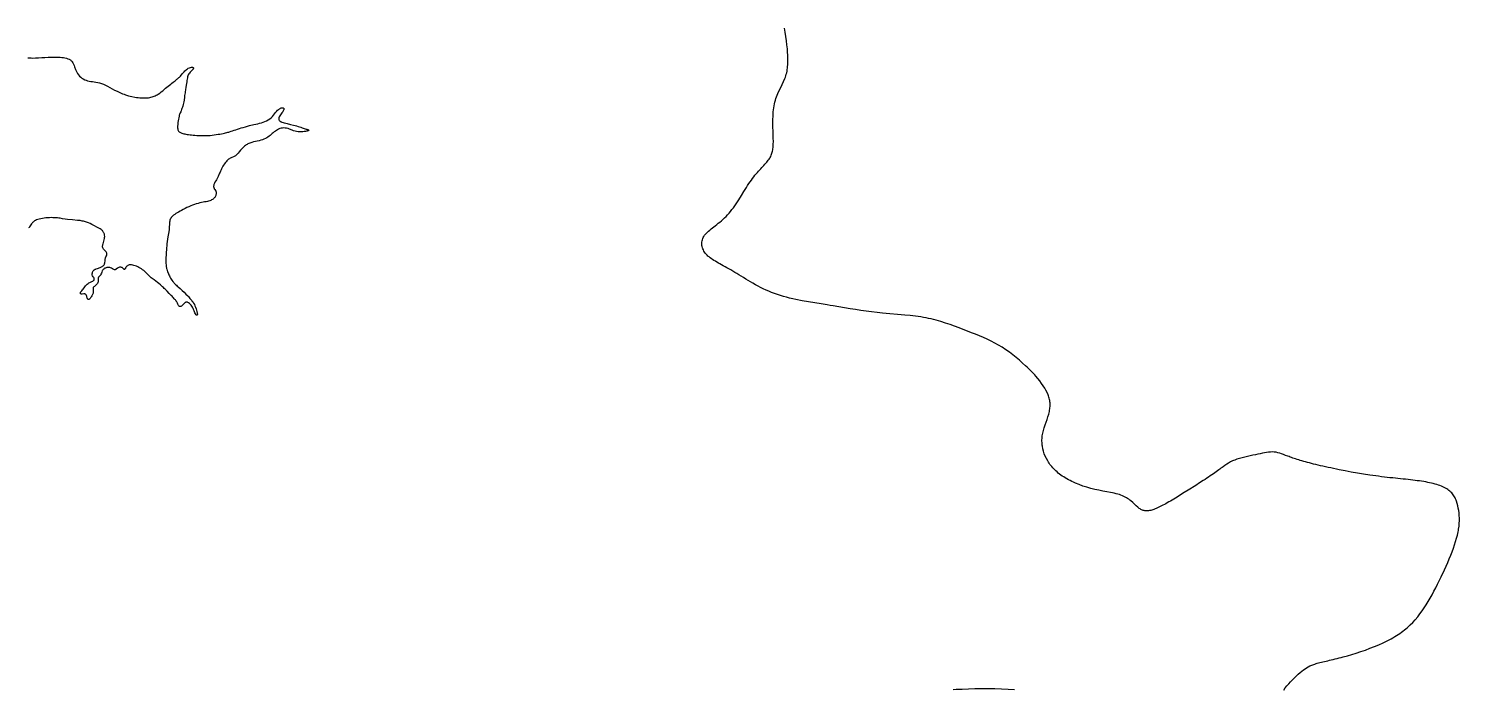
# Model space of a CAD drawing. Header units: millimetres. Extents: x -4898 to 5180, y -1106 to 8925.
# Drawn here: x 141 to 5180, y 1760 to 4087 of the extents above; entities that cross this region are included whole.
import ezdxf

# ---------------------------------------------------------------- set-up
doc = ezdxf.new("R2010")
doc.units = ezdxf.units.MM
doc.layers.add('166', color=7, linetype='Continuous')

msp = doc.modelspace()

# ---------------------------------------------------------------- linework, layer by layer
at = {"layer": '166', "elevation": 166}
for points in [[(4561.2, 1757.7), (4566.9, 1765.2), (4572.9, 1772.7), (4579.2, 1780), (4585.8, 1787.2), (4592.4, 1794.2), (4599.1, 1801), (4605.8, 1807.4), (4612.4, 1813.4), (4618.8, 1819), (4625, 1824.1), (4630.8, 1828.6), (4636.5, 1832.7), (4642.1, 1836.3), (4647.8, 1839.6), (4653.9, 1842.6), (4660.3, 1845.4), (4663.8, 1846.7), (4667.4, 1848), (4671.3, 1849.3), (4675.3, 1850.6), (4679.6, 1851.8), (4684.1, 1853.1), (4688.9, 1854.4), (4693.9, 1855.7), (4699.2, 1857), (4704.7, 1858.3), (4710.5, 1859.7), (4716.4, 1861.1), (4722.6, 1862.6), (4728.9, 1864.1), (4735.5, 1865.6), (4742.2, 1867.2), (4749.1, 1868.9), (4756.1, 1870.7), (4763.3, 1872.5), (4770.6, 1874.4), (4785.7, 1878.5), (4801.2, 1883), (4817, 1887.8), (4833, 1893.1), (4849.1, 1898.7), (4865.1, 1904.6), (4880.9, 1910.8), (4896.4, 1917.3), (4911.4, 1924), (4918.6, 1927.5), (4925.7, 1931), (4932.6, 1934.6), (4939.3, 1938.2), (4945.9, 1941.9), (4952.2, 1945.7), (4958.4, 1949.5), (4964.4, 1953.3), (4970.2, 1957.3), (4975.9, 1961.3), (4981.4, 1965.3), (4986.7, 1969.5), (4991.9, 1973.7), (4997, 1978), (5006.8, 1986.8), (5016, 1995.9), (5024.8, 2005.5), (5033.3, 2015.3), (5041.3, 2025.6), (5049, 2036.2), (5056.4, 2047), (5063.6, 2058.2), (5070.5, 2069.7), (5077.3, 2081.4), (5084, 2093.4), (5090.6, 2105.5), (5097, 2117.9), (5103.4, 2130.4), (5115.9, 2155.8), (5127.8, 2181.4), (5133.5, 2194.2), (5139.1, 2207), (5144.4, 2219.7), (5149.5, 2232.3), (5154.4, 2244.7), (5158.9, 2257), (5163.1, 2269), (5166.9, 2280.8), (5170.3, 2292.3), (5173.2, 2303.5), (5174.4, 2309), (5175.6, 2314.4), (5176.6, 2319.7), (5177.4, 2324.8), (5178.8, 2334.9), (5179.6, 2344.7), (5180, 2354.2), (5180, 2363.4), (5179.6, 2372.4), (5178.8, 2381.2), (5177.7, 2389.9), (5176.3, 2398.4), (5174.6, 2406.8), (5172.5, 2415), (5169.9, 2423), (5168.4, 2426.9), (5166.7, 2430.7), (5164.9, 2434.5), (5163, 2438.2), (5160.8, 2441.7), (5158.4, 2445.2), (5155.9, 2448.6), (5153.1, 2451.9), (5150, 2455), (5146.8, 2458), (5143.3, 2460.9), (5139.5, 2463.7), (5135.4, 2466.3), (5131.1, 2468.8), (5126.6, 2471.2), (5121.8, 2473.4), (5116.8, 2475.6), (5111.5, 2477.6), (5106, 2479.5), (5100.3, 2481.4), (5094.3, 2483.1), (5088.2, 2484.7), (5081.8, 2486.3), (5075.2, 2487.7), (5068.4, 2489.1), (5061.5, 2490.4), (5054.3, 2491.7), (5046.9, 2492.8), (5039.4, 2494), (5031.7, 2495), (5023.8, 2496), (5015.7, 2497), (5007.5, 2497.9), (4999.1, 2498.9), (4990.5, 2499.8), (4981.8, 2500.7), (4972.8, 2501.6), (4963.8, 2502.6), (4954.5, 2503.5), (4945.1, 2504.5), (4935.5, 2505.5), (4925.8, 2506.6), (4915.9, 2507.8), (4905.8, 2509), (4895.6, 2510.3), (4885.2, 2511.7), (4864.1, 2514.7), (4842.5, 2518.1), (4820.8, 2521.7), (4799.2, 2525.5), (4777.8, 2529.5), (4756.9, 2533.5), (4746.7, 2535.6), (4736.7, 2537.6), (4726.9, 2539.7), (4717.4, 2541.7), (4708.1, 2543.8), (4699.2, 2545.8), (4690.6, 2547.7), (4682.2, 2549.7), (4674.2, 2551.6), (4666.5, 2553.5), (4659, 2555.4), (4651.8, 2557.3), (4644.9, 2559.1), (4638.2, 2560.9), (4631.8, 2562.7), (4625.7, 2564.5), (4619.8, 2566.2), (4614.1, 2568), (4608.6, 2569.7), (4603.3, 2571.4), (4598.3, 2573), (4593.4, 2574.7), (4588.8, 2576.3), (4584.3, 2578), (4580, 2579.6), (4575.9, 2581.1), (4568, 2584.1), (4560.7, 2586.9), (4553.7, 2589.4), (4547.1, 2591.6), (4540.6, 2593.4), (4534.2, 2594.8), (4527.9, 2595.7), (4521.4, 2596.1), (4514.8, 2595.9), (4508, 2595.4), (4501.1, 2594.5), (4493.8, 2593.2), (4486.3, 2591.7), (4478.4, 2590), (4470.2, 2588.2), (4461.5, 2586.2), (4452.4, 2584.3), (4443.1, 2582.3), (4433.6, 2580.1), (4424.1, 2577.9), (4414.7, 2575.6), (4405.6, 2573), (4396.8, 2570.3), (4388.6, 2567.4), (4384.7, 2565.9), (4381, 2564.3), (4374, 2560.9), (4367.4, 2557.2), (4360.9, 2553.2), (4354.4, 2548.8), (4347.7, 2543.9), (4344.1, 2541.3), (4340.4, 2538.6), (4336.6, 2535.7), (4332.5, 2532.7), (4328.2, 2529.6), (4323.6, 2526.3), (4318.7, 2522.9), (4313.6, 2519.3), (4308.2, 2515.6), (4302.5, 2511.7), (4296.7, 2507.8), (4290.6, 2503.8), (4284.4, 2499.7), (4278, 2495.5), (4264.9, 2487), (4251.5, 2478.4), (4224.4, 2461.3), (4211.2, 2453), (4198.3, 2445), (4185.9, 2437.3), (4173.9, 2430.1), (4168.1, 2426.6), (4162.4, 2423.3), (4156.8, 2420), (4151.4, 2416.9), (4146.1, 2414), (4140.9, 2411.1), (4135.8, 2408.4), (4130.9, 2405.9), (4126.1, 2403.5), (4121.4, 2401.3), (4116.9, 2399.2), (4112.6, 2397.3), (4108.4, 2395.6), (4104.3, 2394), (4100.3, 2392.7), (4096.5, 2391.5), (4092.8, 2390.5), (4089.2, 2389.7), (4085.7, 2389.2), (4082.3, 2388.8), (4079, 2388.6), (4075.8, 2388.6), (4072.6, 2388.9), (4069.6, 2389.4), (4066.6, 2390.1), (4063.7, 2391), (4060.8, 2392.2), (4058, 2393.6), (4055.2, 2395.3), (4052.5, 2397.2), (4049.8, 2399.3), (4047.1, 2401.6), (4041.6, 2406.7), (4035.8, 2412.2), (4029.7, 2418), (4023.1, 2423.9), (4019.5, 2426.7), (4015.7, 2429.6), (4011.7, 2432.3), (4007.5, 2435), (4003.1, 2437.5), (3998.3, 2439.8), (3993.3, 2442), (3988, 2444), (3982.5, 2445.8), (3976.7, 2447.5), (3970.7, 2449.1), (3964.5, 2450.6), (3958.1, 2452), (3951.6, 2453.4), (3938.1, 2456), (3924.3, 2458.6), (3910.1, 2461.3), (3895.9, 2464.3), (3881.7, 2467.7), (3867.7, 2471.7), (3854, 2476.1), (3840.6, 2481), (3827.6, 2486.4), (3821.3, 2489.2), (3815.2, 2492.1), (3809.2, 2495.2), (3803.3, 2498.3), (3797.6, 2501.4), (3792.1, 2504.7), (3786.7, 2508), (3781.6, 2511.4), (3776.6, 2514.9), (3771.9, 2518.4), (3767.4, 2522), (3763.1, 2525.7), (3758.9, 2529.3), (3755, 2533.1), (3751.3, 2536.9), (3747.7, 2540.7), (3744.4, 2544.6), (3741.2, 2548.6), (3738.2, 2552.5), (3735.3, 2556.5), (3732.7, 2560.6), (3730.1, 2564.7), (3725.6, 2573), (3721.6, 2581.4), (3718.2, 2589.9), (3715.3, 2598.5), (3713.1, 2607.2), (3711.4, 2616.1), (3710.8, 2620.5), (3710.3, 2625), (3710.1, 2629.5), (3709.9, 2634.1), (3710, 2638.7), (3710.2, 2643.3), (3710.6, 2647.9), (3711.1, 2652.6), (3711.8, 2657.3), (3712.7, 2662.1), (3715, 2671.7), (3717.9, 2681.4), (3721.1, 2691.1), (3724.4, 2700.8), (3727.8, 2710.4), (3731, 2720), (3733.8, 2729.4), (3735, 2734), (3736.1, 2738.6), (3737, 2743.1), (3737.7, 2747.6), (3738.2, 2751.9), (3738.5, 2756.3), (3738.6, 2760.5), (3738.6, 2764.8), (3738.3, 2768.9), (3737.8, 2773.1), (3737.2, 2777.2), (3736.4, 2781.2), (3735.4, 2785.3), (3734.3, 2789.3), (3733, 2793.3), (3731.5, 2797.3), (3728.1, 2805.3), (3724.1, 2813.3), (3719.6, 2821.3), (3714.5, 2829.4), (3708.8, 2837.7), (3702.6, 2846), (3695.8, 2854.5), (3688.3, 2863.1), (3684.4, 2867.5), (3680.3, 2872), (3676, 2876.4), (3671.6, 2881), (3667, 2885.6), (3662.3, 2890.2), (3657.4, 2894.9), (3652.4, 2899.7), (3641.8, 2909.3), (3630.8, 2919), (3619.2, 2928.6), (3607.3, 2938), (3595, 2947.3), (3582.5, 2956.1), (3569.7, 2964.6), (3556.8, 2972.5), (3543.8, 2979.8), (3530.6, 2986.6), (3517.3, 2993), (3503.8, 2999.1), (3490.1, 3004.9), (3476.2, 3010.5), (3462, 3016.1), (3447.6, 3021.6), (3432.8, 3027.3), (3417.8, 3033), (3402.4, 3038.8), (3386.6, 3044.4), (3370.5, 3049.9), (3354, 3055.1), (3337, 3060), (3328.4, 3062.2), (3319.7, 3064.4), (3310.8, 3066.4), (3301.8, 3068.2), (3292.8, 3069.9), (3283.6, 3071.5), (3264.8, 3074.2), (3245.8, 3076.4), (3226.5, 3078.3), (3148.5, 3084.9), (3129.2, 3086.9), (3110.1, 3089.1), (3091.2, 3091.7), (3072.2, 3094.5), (3053.2, 3097.5), (3034.1, 3100.7), (3014.6, 3103.9), (2994.7, 3107.3), (2974.4, 3110.6), (2964, 3112.3), (2953.5, 3113.9), (2932, 3117.2), (2910, 3120.7), (2887.8, 3124.3), (2865.5, 3128.3), (2843.2, 3132.8), (2832.1, 3135.2), (2821.1, 3137.9), (2810.2, 3140.7), (2799.4, 3143.7), (2788.8, 3146.9), (2778.3, 3150.3), (2767.9, 3154), (2757.8, 3157.9), (2747.8, 3162.1), (2738.1, 3166.4), (2728.5, 3170.9), (2719.1, 3175.6), (2709.9, 3180.3), (2700.9, 3185.2), (2692.1, 3190.1), (2683.4, 3195), (2675, 3200), (2666.7, 3205), (2658.6, 3209.9), (2650.7, 3214.7), (2642.9, 3219.4), (2635.4, 3224), (2628, 3228.5), (2620.8, 3232.8), (2613.8, 3236.9), (2607, 3240.8), (2600.3, 3244.6), (2593.9, 3248.1), (2587.7, 3251.6), (2581.6, 3254.9), (2575.8, 3258.2), (2570.2, 3261.3), (2564.8, 3264.4), (2559.6, 3267.5), (2554.7, 3270.6), (2550, 3273.6), (2545.6, 3276.7), (2541.4, 3279.7), (2537.4, 3282.9), (2533.7, 3286.1), (2530.3, 3289.4), (2527.2, 3292.8), (2524.3, 3296.3), (2521.7, 3300), (2519.4, 3303.7), (2517.4, 3307.5), (2515.7, 3311.4), (2514.3, 3315.3), (2513.3, 3319.3), (2512.5, 3323.3), (2512.1, 3327.3), (2512.1, 3331.4), (2512.4, 3335.4), (2513, 3339.5), (2514, 3343.5), (2515.4, 3347.5), (2517.2, 3351.5), (2519.3, 3355.3), (2521.9, 3359.2), (2524.8, 3362.9), (2528.1, 3366.6), (2531.8, 3370.3), (2535.8, 3374), (2540, 3377.7), (2544.5, 3381.4), (2549.3, 3385.1), (2554.2, 3389), (2559.3, 3392.9), (2564.5, 3397), (2569.9, 3401.3), (2575.3, 3405.6), (2580.8, 3410.2), (2586.3, 3415), (2591.7, 3420.1), (2597.2, 3425.4), (2602.6, 3431), (2607.9, 3436.9), (2613, 3443.1), (2618.1, 3449.5), (2623.1, 3456.2), (2628, 3463), (2632.8, 3470.1), (2642.2, 3484.4), (2651.3, 3499), (2660.2, 3513.5), (2669, 3527.6), (2673.4, 3534.4), (2677.7, 3541.1), (2682, 3547.5), (2686.4, 3553.6), (2690.7, 3559.5), (2695, 3565), (2699.2, 3570.3), (2703.5, 3575.4), (2707.6, 3580.2), (2711.8, 3584.8), (2715.8, 3589.3), (2719.7, 3593.5), (2723.5, 3597.6), (2727.2, 3601.6), (2730.8, 3605.4), (2734.2, 3609.1), (2737.5, 3612.7), (2740.6, 3616.3), (2743.5, 3619.8), (2746.2, 3623.3), (2748.7, 3626.7), (2751, 3630.2), (2753, 3633.6), (2754.8, 3637.1), (2756.4, 3640.7), (2757.9, 3644.3), (2759.1, 3647.9), (2760.2, 3651.7), (2761.1, 3655.6), (2761.9, 3659.6), (2762.5, 3663.7), (2763, 3668), (2763.4, 3672.5), (2763.6, 3677.1), (2763.8, 3682), (2763.9, 3687.1), (2763.9, 3692.4), (2763.8, 3698), (2763.6, 3703.8), (2763.5, 3709.9), (2763.3, 3716.3), (2763, 3722.8), (2762.8, 3729.6), (2762.6, 3736.5), (2762.3, 3750.7), (2762.3, 3765.2), (2762.7, 3779.8), (2763.1, 3787), (2763.7, 3794.2), (2764.4, 3801.3), (2765.3, 3808.3), (2766.4, 3815.2), (2767.8, 3821.9), (2769.3, 3828.3), (2771.1, 3834.6), (2773.1, 3840.7), (2775.2, 3846.7), (2777.5, 3852.5), (2779.9, 3858.2), (2784.9, 3869.1), (2790.1, 3879.8), (2795.2, 3890.1), (2800, 3900.4), (2804.4, 3910.7), (2806.3, 3915.8), (2808, 3921), (2809.6, 3926.3), (2810.9, 3931.6), (2812, 3937), (2813, 3942.4), (2813.7, 3948), (2814.3, 3953.6), (2814.8, 3959.3), (2815.1, 3965.1), (2815.3, 3971), (2815.3, 3977), (2815.2, 3983.1), (2815, 3989.3), (2814.7, 3995.7), (2814.3, 4002.2), (2813.8, 4008.8), (2813.2, 4015.5), (2812.6, 4022.5), (2811.9, 4029.5), (2810.3, 4044), (2808.3, 4058.9), (2806, 4073.9), (2803.2, 4088.9)], [(138.6, 3984.5), (144.2, 3984), (149.7, 3983.6), (155.1, 3983.4), (165.7, 3983.6), (176.3, 3984.2), (187, 3985), (198, 3985.7), (209.6, 3986.3), (221.6, 3986.6), (233.8, 3986.6), (245.9, 3986.2), (251.9, 3985.8), (257.8, 3985.3), (263.5, 3984.7), (269.1, 3983.7), (274.3, 3982.5), (279.3, 3981), (283.8, 3979.1), (285.9, 3977.9), (287.8, 3976.7), (289.7, 3975.3), (291.4, 3973.8), (293, 3972.2), (294.4, 3970.4), (296.9, 3966.5), (299, 3962.2), (300.9, 3957.6), (302.7, 3952.8), (306.3, 3942.8), (308.3, 3937.8), (310.8, 3933), (313.6, 3928.4), (316.9, 3924), (320.6, 3919.9), (324.6, 3916.2), (329, 3912.7), (333.7, 3909.7), (338.6, 3907.1), (343.7, 3904.9), (349, 3903.2), (354.5, 3902), (360.2, 3901), (366, 3900.3), (372, 3899.5), (378.2, 3898.7), (384.6, 3897.6), (391.1, 3896.1), (394.5, 3895.1), (397.9, 3894), (401.3, 3892.8), (404.8, 3891.3), (411.9, 3888), (419.3, 3884.1), (427, 3879.9), (435.1, 3875.4), (443.6, 3870.7), (452.5, 3866.2), (461.9, 3861.7), (466.8, 3859.6), (471.8, 3857.6), (477, 3855.7), (482.3, 3853.8), (493.2, 3850.6), (504.4, 3847.8), (515.7, 3845.6), (521.3, 3844.8), (526.9, 3844), (532.4, 3843.5), (537.9, 3843.1), (543.2, 3842.9), (548.4, 3842.8), (553.5, 3842.9), (558.4, 3843.2), (563.1, 3843.7), (567.6, 3844.4), (571.9, 3845.3), (576, 3846.4), (579.9, 3847.6), (583.6, 3849), (587.2, 3850.5), (590.6, 3852.2), (593.8, 3853.9), (596.9, 3855.8), (602.8, 3859.7), (608.3, 3863.9), (613.4, 3868.2), (623.3, 3876.7), (628.1, 3880.7), (632.8, 3884.5), (637.3, 3888.2), (641.7, 3891.6), (646, 3894.9), (649.9, 3898), (653.7, 3900.9), (657.1, 3903.6), (660.2, 3906.1), (663, 3908.4), (665.6, 3910.6), (667.9, 3912.6), (670, 3914.5), (672, 3916.3), (675.6, 3919.9), (682.2, 3927.2), (685.4, 3930.9), (688.5, 3934.4), (691.4, 3937.7), (694.2, 3940.7), (697.1, 3943.4), (700.1, 3945.7), (703.5, 3947.6), (707.2, 3949), (711.1, 3950), (714.8, 3950.6), (716.4, 3950.7), (717.9, 3950.6), (719.2, 3950.5), (720.3, 3950.2), (721.1, 3949.8), (721.6, 3949.2), (721.8, 3948.6), (721.9, 3947.8), (721.6, 3946.8), (721.1, 3945.8), (720.4, 3944.6), (719.4, 3943.3), (718.2, 3941.9), (716.8, 3940.4), (713.7, 3937.2), (710.4, 3933.8), (707.4, 3930.4), (706.1, 3928.7), (705, 3927.1), (703.3, 3923.9), (702, 3920.6), (701, 3917.2), (700.2, 3913.3), (699.4, 3909.1), (698.7, 3904.4), (697.9, 3899.3), (697, 3893.8), (696, 3887.9), (695.5, 3884.8), (694.9, 3881.5), (694.3, 3877.9), (693.7, 3874.2), (693.1, 3870.2), (692.5, 3865.9), (691.9, 3861.2), (691.2, 3856.3), (690.6, 3851.1), (689.9, 3845.8), (688.3, 3834.9), (687.4, 3829.5), (686.4, 3824.3), (685.2, 3819.2), (684, 3814.4), (682.6, 3809.9), (681.2, 3805.6), (679.7, 3801.6), (678.2, 3797.8), (676.7, 3794.2), (675.3, 3790.9), (674, 3787.6), (672.8, 3784.6), (671.8, 3781.6), (670.9, 3778.8), (669.5, 3773.3), (668.4, 3767.8), (667.6, 3762.1), (666.9, 3756), (666.2, 3749.6), (665.8, 3743.2), (665.8, 3740.1), (665.9, 3737.2), (666.1, 3734.5), (666.4, 3732.1), (667, 3729.9), (667.7, 3727.9), (668.7, 3726.1), (670, 3724.6), (671.5, 3723.2), (673.2, 3721.9), (675.4, 3720.8), (677.8, 3719.7), (680.6, 3718.7), (683.8, 3717.8), (687.3, 3716.9), (691.1, 3716.1), (695.3, 3715.3), (699.8, 3714.6), (704.6, 3713.9), (709.7, 3713.2), (715.1, 3712.5), (720.8, 3711.9), (726.7, 3711.4), (732.9, 3710.9), (739.3, 3710.5), (745.9, 3710.2), (752.6, 3710), (759.5, 3710), (766.5, 3710.2), (773.6, 3710.5), (780.7, 3711.1), (787.8, 3711.8), (794.8, 3712.7), (801.6, 3713.6), (808.2, 3714.7), (814.4, 3715.8), (820.3, 3716.9), (825.7, 3717.9), (830.6, 3719), (835, 3720), (838.9, 3720.9), (842.4, 3721.8), (845.6, 3722.7), (848.6, 3723.6), (854, 3725.3), (859.4, 3727), (864.9, 3728.8), (870.7, 3730.7), (876.7, 3732.7), (883.2, 3734.8), (890, 3737), (897.1, 3739.2), (904.4, 3741.4), (911.8, 3743.5), (919.2, 3745.4), (933.8, 3748.8), (940.9, 3750.4), (947.8, 3752), (954.5, 3753.6), (961, 3755.5), (967.2, 3757.5), (973.3, 3759.8), (979.2, 3762.6), (984.8, 3765.7), (990.1, 3769.2), (995.1, 3773.1), (999.6, 3777.5), (1003.7, 3782.1), (1007.5, 3786.9), (1011.1, 3791.4), (1014.6, 3795.6), (1018.1, 3799.3), (1021.6, 3802.4), (1023.3, 3803.7), (1025, 3804.9), (1026.8, 3805.9), (1028.5, 3806.7), (1030.2, 3807.4), (1031.9, 3807.8), (1033.5, 3808.1), (1035.1, 3808.2), (1036.4, 3808.1), (1037.6, 3807.8), (1038.6, 3807.2), (1039.4, 3806.4), (1039.8, 3805.4), (1040, 3804.1), (1039.8, 3802.7), (1039.4, 3801.1), (1038.8, 3799.3), (1038, 3797.5), (1035.9, 3793.7), (1033.4, 3790), (1027.9, 3783.2), (1025.4, 3779.8), (1023.4, 3776.2), (1022.6, 3774.3), (1022.1, 3772.3), (1021.8, 3770.3), (1021.9, 3768.3), (1022.4, 3766.2), (1023.3, 3764.3), (1024.8, 3762.4), (1026.9, 3760.6), (1028.2, 3759.7), (1029.6, 3758.9), (1031.2, 3758.1), (1033, 3757.3), (1037, 3755.9), (1041.5, 3754.6), (1046.5, 3753.4), (1051.7, 3752.2), (1062.9, 3749.7), (1074.2, 3747.1), (1079.7, 3745.6), (1085, 3744.1), (1090.2, 3742.6), (1095.1, 3741), (1099.7, 3739.5), (1104.1, 3738), (1108.1, 3736.6), (1111.8, 3735.4), (1115.1, 3734.3), (1118, 3733.3), (1120.5, 3732.5), (1122.6, 3731.8), (1124.3, 3731.2), (1125.7, 3730.6), (1126.8, 3730.2), (1127.5, 3729.7), (1128, 3729.3), (1128.1, 3728.9), (1127.9, 3728.5), (1127.5, 3728.1), (1126.8, 3727.8), (1125.9, 3727.4), (1124.7, 3727), (1123.4, 3726.6), (1121.8, 3726.2), (1120.1, 3725.7), (1116.3, 3724.9), (1111.9, 3724.1), (1107.1, 3723.5), (1101.8, 3723.1), (1096.3, 3723.1), (1090.6, 3723.5), (1084.9, 3724.3), (1079.4, 3725.5), (1074.1, 3727.1), (1069.1, 3729), (1059.6, 3733), (1054.8, 3734.7), (1049.8, 3736), (1044.7, 3736.8), (1039.6, 3737.1), (1034.7, 3736.9), (1032.3, 3736.5), (1030, 3736.1), (1025.6, 3734.7), (1021.5, 3732.9), (1017.5, 3730.8), (1013.7, 3728.4), (1010, 3725.9), (1006.4, 3723.3), (1002.8, 3720.4), (999.2, 3717.5), (991.8, 3711.1), (988, 3707.9), (983.9, 3704.9), (979.5, 3702.1), (974.8, 3699.6), (969.8, 3697.4), (964.4, 3695.5), (958.7, 3693.8), (952.7, 3692.3), (946.4, 3690.9), (939.9, 3689.4), (933.3, 3687.7), (926.6, 3685.8), (920, 3683.4), (913.5, 3680.6), (910.4, 3679), (907.3, 3677.2), (904.4, 3675.2), (901.6, 3673.1), (898.9, 3670.9), (896.3, 3668.5), (891.5, 3663.5), (887.1, 3658.4), (883, 3653.5), (879.3, 3648.8), (875.6, 3644.7), (871.7, 3641), (869.7, 3639.4), (867.5, 3637.9), (865.1, 3636.6), (862.6, 3635.5), (857.2, 3633.2), (854.3, 3631.9), (851.4, 3630.5), (848.4, 3628.8), (845.4, 3626.8), (842.3, 3624.3), (839.3, 3621.4), (836.3, 3618), (833.4, 3614.3), (830.5, 3610.4), (827.8, 3606.2), (825.2, 3602), (822.8, 3597.7), (820.6, 3593.5), (818.6, 3589.4), (816.8, 3585.5), (815.2, 3581.9), (813.8, 3578.4), (812.6, 3575.1), (811.4, 3572), (810.2, 3569.1), (809.1, 3566.3), (807.9, 3563.7), (805.4, 3558.9), (802.6, 3554.6), (799.9, 3550.5), (797.3, 3546.6), (795.2, 3542.5), (794.4, 3540.4), (793.7, 3538.4), (793.1, 3536.3), (792.8, 3534.2), (792.7, 3532.2), (792.7, 3530.2), (792.9, 3528.3), (793.4, 3526.5), (794.1, 3524.8), (795, 3523.2), (797, 3520.1), (799.1, 3517), (800.1, 3515.3), (800.9, 3513.6), (801.4, 3511.8), (801.8, 3509.8), (801.9, 3507.7), (801.8, 3505.6), (801.4, 3503.4), (800.8, 3501.1), (800, 3498.9), (799, 3496.7), (797.8, 3494.6), (796.3, 3492.5), (794.7, 3490.5), (792.8, 3488.6), (790.6, 3486.8), (788.1, 3485.2), (785.3, 3483.6), (782.2, 3482.1), (778.7, 3480.8), (774.8, 3479.6), (770.5, 3478.5), (765.8, 3477.4), (760.8, 3476.4), (755.5, 3475.3), (749.8, 3474.2), (743.9, 3472.9), (737.8, 3471.4), (731.5, 3469.6), (725, 3467.6), (718.4, 3465.2), (711.8, 3462.5), (705.1, 3459.6), (698.6, 3456.5), (692.1, 3453.3), (685.8, 3450.1), (679.8, 3446.9), (674.2, 3443.8), (668.9, 3440.8), (664, 3438), (659.5, 3435.3), (655.5, 3432.6), (651.8, 3430), (648.6, 3427.4), (645.8, 3424.6), (643.5, 3421.8), (641.5, 3418.8), (640, 3415.6), (638.9, 3412.2), (638, 3408.6), (637.5, 3404.9), (637.1, 3401), (636.8, 3396.9), (636.4, 3388.6), (635.7, 3380), (634.6, 3371.3), (631.9, 3354), (630.5, 3345.6), (629.3, 3337.5), (628.3, 3329.4), (627.4, 3320.8), (626.9, 3316.3), (626.5, 3311.6), (626.1, 3306.5), (625.6, 3301.3), (624.9, 3290.3), (624.4, 3279.3), (624.2, 3274), (624.2, 3268.9), (624.3, 3264.1), (624.5, 3259.7), (624.9, 3255.6), (625.4, 3251.9), (625.9, 3248.5), (626.5, 3245.3), (627.2, 3242.4), (627.9, 3239.7), (629.4, 3234.9), (630.7, 3230.6), (632.1, 3226.6), (633.5, 3223), (635, 3219.4), (636.7, 3215.9), (638.6, 3212.3), (640.7, 3208.6), (643.1, 3204.8), (645.7, 3201), (648.7, 3196.9), (650.3, 3194.8), (652.2, 3192.7), (654.2, 3190.4), (656.4, 3188), (658.8, 3185.6), (661.5, 3182.9), (664.4, 3180.2), (667.6, 3177.4), (674.3, 3171.4), (681.4, 3165.1), (688.5, 3158.7), (695.1, 3152.3), (701.2, 3146), (704.1, 3143), (706.7, 3140), (709.2, 3137.1), (711.6, 3134.3), (713.8, 3131.6), (715.8, 3129), (717.6, 3126.5), (719.3, 3124.2), (722.3, 3119.6), (724.8, 3115.1), (727, 3110.5), (728.9, 3105.5), (730.6, 3100.5), (732, 3095.7), (733.3, 3091.3), (733.8, 3089.3), (734.2, 3087.5), (734.6, 3085.9), (734.9, 3084.5), (735.2, 3083.3), (735.3, 3082.1), (735.4, 3081.2), (735.4, 3080.3), (735, 3079), (734.3, 3078.1), (733.2, 3077.7), (732.6, 3077.7), (732, 3077.9), (731.4, 3078.2), (730.7, 3078.8), (730.1, 3079.5), (729.5, 3080.5), (728.9, 3081.6), (728.2, 3082.9), (726.9, 3085.9), (725.6, 3089.4), (724, 3093.3), (722.3, 3097.5), (720.3, 3101.7), (718.1, 3105.8), (715.7, 3109.6), (713.1, 3113.1), (710.3, 3116.1), (707.5, 3118.7), (704.7, 3120.9), (702.1, 3122.6), (700.8, 3123.2), (699.6, 3123.7), (698.3, 3124), (697.1, 3124.1), (695.9, 3124), (694.7, 3123.6), (693.5, 3123), (692.2, 3122.1), (691, 3121), (689.8, 3119.8), (684.6, 3114), (681.8, 3111.4), (680.4, 3110.4), (679, 3109.5), (677.6, 3108.9), (676.3, 3108.5), (674.9, 3108.3), (673.7, 3108.4), (672.5, 3108.7), (671.4, 3109.2), (670.5, 3110), (669.7, 3111.1), (668.9, 3112.3), (668.2, 3113.8), (666.9, 3117.1), (665.4, 3120.6), (663.6, 3124.2), (662.5, 3125.9), (661.2, 3127.7), (659.8, 3129.5), (658.1, 3131.4), (656.2, 3133.5), (654.1, 3135.8), (651.7, 3138.3), (649.1, 3141.1), (646.1, 3144.2), (642.9, 3147.5), (639.6, 3151), (636.1, 3154.6), (629, 3162), (625.5, 3165.6), (622.1, 3169), (618.9, 3172.3), (615.9, 3175.2), (613.1, 3178), (610.4, 3180.5), (605.3, 3185.2), (600.1, 3189.4), (594.7, 3193.4), (588.9, 3197.5), (582.7, 3201.8), (576.3, 3206.6), (573.1, 3209.2), (569.8, 3212), (566.6, 3215), (563.4, 3218.2), (556.9, 3224.8), (550, 3231.4), (546.4, 3234.7), (542.5, 3237.8), (538.4, 3240.7), (534.1, 3243.4), (529.6, 3245.9), (525.1, 3248.1), (520.6, 3250.1), (516.1, 3251.7), (511.8, 3253), (507.7, 3254), (503.9, 3254.7), (500.5, 3255), (497.5, 3254.9), (494.9, 3254.6), (492.7, 3253.9), (490.7, 3253), (489, 3252), (487.5, 3250.8), (486.3, 3249.5), (485.1, 3248.1), (483.2, 3245.3), (481.6, 3242.7), (480.3, 3240.6), (479.7, 3239.7), (479.1, 3239.1), (478.6, 3238.7), (478.1, 3238.5), (477.6, 3238.5), (477.1, 3238.8), (476, 3239.7), (474.9, 3241.1), (473.5, 3242.6), (471.9, 3244), (470, 3245.2), (468, 3246.2), (465.8, 3246.8), (463.4, 3247.1), (460.9, 3246.9), (458.5, 3246.2), (456.1, 3245.1), (453.9, 3243.6), (449.9, 3240.1), (448, 3238.6), (447, 3238.1), (446, 3237.8), (444.9, 3237.7), (443.8, 3237.9), (441.5, 3238.6), (438.9, 3239.9), (436.2, 3241.4), (433.2, 3243), (430, 3244.4), (426.6, 3245.5), (424.7, 3245.8), (422.8, 3246), (420.7, 3246), (418.6, 3245.8), (416.4, 3245.3), (414.1, 3244.7), (411.9, 3243.9), (409.8, 3242.8), (407.7, 3241.6), (405.8, 3240.3), (404, 3238.8), (402.5, 3237.1), (401.2, 3235.4), (400.2, 3233.5), (398.5, 3229.6), (397.2, 3225.7), (395.8, 3222.1), (394.9, 3220.4), (393.9, 3218.9), (391.6, 3216.3), (389.4, 3213.9), (387.5, 3211.6), (386.8, 3210.3), (386.4, 3209), (386.1, 3207.6), (386, 3206.2), (386.2, 3203.1), (386.3, 3199.8), (386.2, 3198.1), (386, 3196.4), (385.5, 3194.7), (384.9, 3193), (383.1, 3189.7), (380.8, 3186.6), (378.1, 3183.8), (375.4, 3181.4), (372.8, 3179.3), (370.5, 3177.4), (369.6, 3176.4), (368.8, 3175.3), (368.3, 3174.2), (367.9, 3173.1), (367.8, 3171.8), (367.8, 3170.3), (368.2, 3167.2), (368.5, 3163.6), (368.6, 3161.7), (368.5, 3159.6), (368.2, 3157.5), (367.8, 3155.2), (367.1, 3153), (366.3, 3150.7), (364.2, 3146.2), (361.8, 3142), (360.5, 3140.2), (359.1, 3138.5), (357.8, 3137), (356.4, 3135.7), (355.1, 3134.7), (353.8, 3133.9), (352.7, 3133.4), (351.6, 3133.2), (350.6, 3133.3), (349.8, 3133.7), (349.1, 3134.4), (348.5, 3135.4), (348, 3136.6), (347.6, 3137.9), (346.1, 3144.1), (345.1, 3146.9), (343.7, 3149.2), (342.9, 3150.2), (342.1, 3151), (341.1, 3151.7), (340.1, 3152.1), (339, 3152.5), (337.8, 3152.6), (335.4, 3152.4), (330.2, 3151.6), (327.9, 3151.5), (326.8, 3151.6), (325.8, 3152), (325, 3152.4), (324.3, 3153), (323.7, 3153.7), (323.4, 3154.5), (323.2, 3155.4), (323.3, 3156.3), (323.6, 3157.4), (324.1, 3158.4), (324.9, 3159.6), (325.9, 3160.8), (328.2, 3163.5), (330.8, 3166.5), (333.5, 3169.8), (338.7, 3177.1), (341.3, 3180.7), (344, 3183.9), (347, 3186.7), (350.2, 3189.1), (353.5, 3191.2), (357, 3193), (364, 3196.2), (367.2, 3197.8), (368.5, 3198.7), (369.7, 3199.6), (370.7, 3200.5), (371.4, 3201.6), (371.9, 3202.6), (372.2, 3203.8), (372.2, 3205), (372.1, 3206.2), (371.4, 3208.6), (370.3, 3210.8), (368.9, 3212.9), (366.2, 3216.7), (365.2, 3218.8), (364.9, 3220), (364.8, 3221.2), (364.9, 3223.9), (365.5, 3226.7), (366.4, 3229.5), (367.5, 3232), (368.8, 3234.2), (370.5, 3236.1), (371.6, 3237), (372.7, 3237.8), (374.1, 3238.6), (375.7, 3239.4), (377.5, 3240.1), (379.5, 3240.9), (383.9, 3242.4), (393.3, 3245.8), (397.7, 3247.8), (399.6, 3248.8), (401.5, 3250), (403.1, 3251.3), (404.6, 3252.6), (405.9, 3254.1), (407.1, 3255.6), (408, 3257.3), (408.8, 3259.2), (409.3, 3261.2), (409.7, 3263.3), (410.2, 3267.6), (410.5, 3272), (411.1, 3276.2), (411.5, 3278.2), (412.1, 3280), (413.4, 3283.3), (414.9, 3286.3), (416.1, 3289), (416.5, 3290.2), (416.8, 3291.4), (416.9, 3292.6), (416.8, 3293.8), (416.3, 3296), (415.2, 3298.2), (413.6, 3300.5), (411.6, 3302.8), (409.4, 3305.1), (407.2, 3307.4), (405.2, 3309.8), (403.5, 3312.2), (402.3, 3314.6), (401.9, 3316), (401.7, 3317.4), (401.6, 3318.9), (401.6, 3320.6), (401.8, 3322.4), (402.1, 3324.3), (402.5, 3326.5), (403.1, 3328.7), (404.5, 3333.4), (405.9, 3338.2), (407.2, 3342.9), (408.2, 3347.3), (408.8, 3351.4), (409, 3355.4), (408.7, 3359.3), (407.9, 3363.3), (407.2, 3365.3), (406.3, 3367.3), (405.3, 3369.3), (404, 3371.4), (402.5, 3373.4), (400.7, 3375.4), (398.5, 3377.4), (396.1, 3379.3), (393.4, 3381.3), (390.4, 3383.1), (383.9, 3386.8), (370.3, 3393.9), (363.8, 3397.2), (357.7, 3400.4), (351.4, 3403.3), (345, 3405.8), (341.5, 3406.9), (337.9, 3407.8), (334.1, 3408.7), (330.2, 3409.4), (322.1, 3410.7), (313.6, 3411.7), (296, 3413.4), (278.3, 3415.2), (269.5, 3416.3), (260.9, 3417.6), (252.1, 3419), (247.5, 3419.6), (242.7, 3420.2), (237.7, 3420.6), (232.4, 3420.9), (226.8, 3421.1), (220.9, 3421.2), (214.7, 3421), (208.3, 3420.7), (202, 3420.2), (195.7, 3419.5), (189.5, 3418.6), (183.7, 3417.6), (178.3, 3416.3), (173.5, 3414.9), (169.2, 3413.3), (165.5, 3411.5), (162.2, 3409.7), (159.4, 3407.7), (157, 3405.7), (154.9, 3403.7), (153.1, 3401.7), (151.6, 3399.7), (148.9, 3396.1), (146.5, 3392.6), (143.9, 3389), (142.5, 3387.1), (140.7, 3385.1)], [(3397.5, 1760), (3407.9, 1760.4), (3418.4, 1760.8), (3429.2, 1761.2), (3451.2, 1761.9), (3473.7, 1762.6), (3496.7, 1763), (3520, 1763.1), (3543.4, 1762.9), (3566.9, 1762.3), (3590.3, 1761.2), (3613.5, 1759.5)]]:
    msp.add_lwpolyline(points, dxfattribs=at)

doc.saveas('drawing.dxf')
